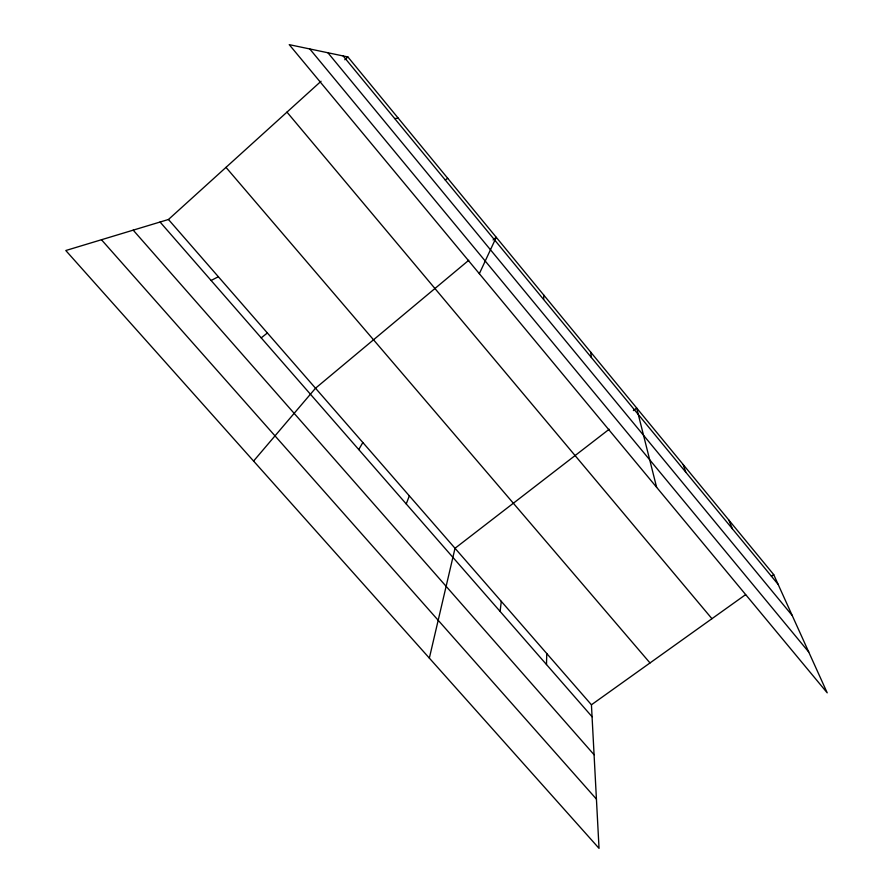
<?xml version="1.0" encoding="UTF-8"?>
<svg xmlns="http://www.w3.org/2000/svg" width="893" height="893" viewBox="0 0 893 893"><rect width="100%" height="100%" fill="white"/><g stroke="black" fill="none" stroke-linecap="round" stroke-linejoin="round"><path stroke-width="1.34" d="M546.494 664.559L546.75 653.52M543.58 299.434L543.915 295.248M500.113 611.448L501.286 601.357M429.343 658.108L455.017 548.28L609.182 429.243M406.237 503.942L409.329 495.849M479.34 273.693L496.251 237.315L493.081 239.96M358.763 449.57L362.837 442.504M253.59 461.056L315.519 388.221L468.769 260.265M168.464 219.488L591.434 704.789L599.036 848.35L65.792 250.52L168.464 219.488L321.045 81.263M344.798 59.753L347.89 56.951L773.695 574.59L827.208 692.834L289.243 44.65L347.89 56.951M261.214 337.855L267.375 332.977M633.371 410.568L636.676 408.023L656.623 487.31M591.434 704.789L745.622 594.638M771.452 576.197L773.695 574.59M445.261 179.995L447.717 178.299M211.105 280.469L218.361 276.741M394.684 118.568L398.267 118.189M101.467 239.737L596.424 799.112M133.202 230.148L594.079 754.73M160.059 222.022L592.07 716.744M225.996 167.371L650.004 662.952M286.977 112.127L711.944 618.693M309.771 48.959L808.734 652.024M343.146 55.946L778.104 584.346M327.898 52.754L792.191 615.467M728.844 520.072L732.372 528.79M683.178 464.55L685.779 472.185M590.708 352.143L591.378 357.513"/></g></svg>
